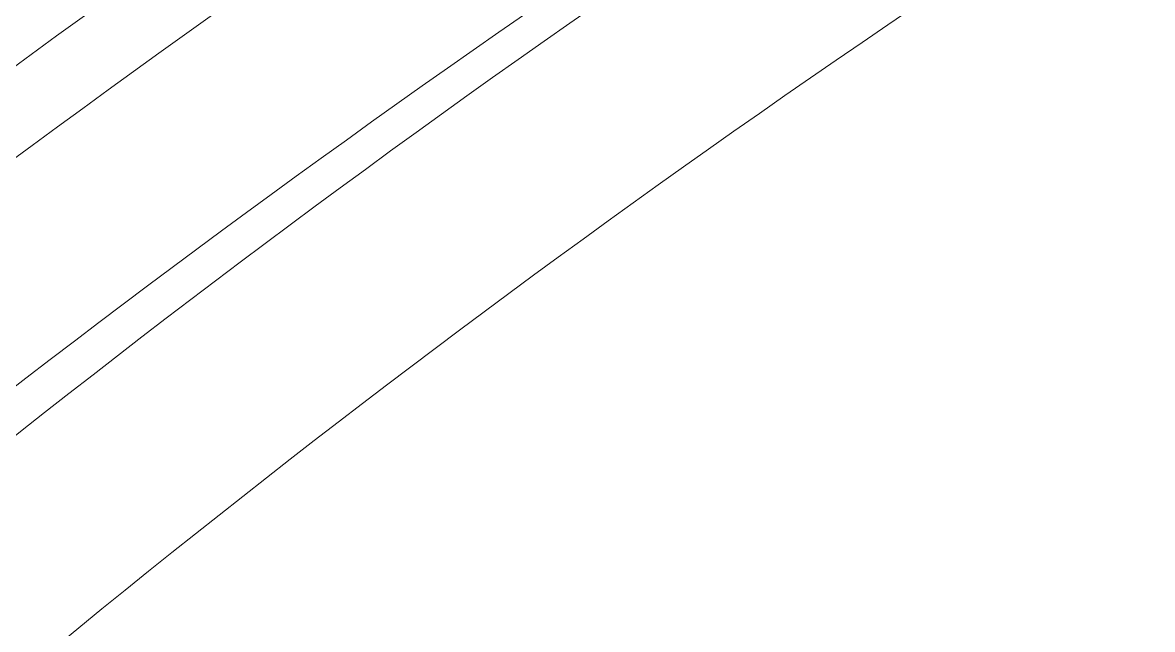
# Model space of a CAD drawing. Header units: millimetres. Extents: x 474.7 to 528.3, y 13.1 to 23.5.
# Drawn here: x 513.72194 to 513.73601, y 18.59064 to 18.59821 of the extents above; entities that cross this region are included whole.
import ezdxf

# ---------------------------------------------------------------- set-up
doc = ezdxf.new("R2010")
doc.units = ezdxf.units.MM
doc.header["$LTSCALE"] = 2.5
doc.layers.add('I-ARQ', color=8, linetype='Continuous')

msp = doc.modelspace()

# ---------------------------------------------------------------- linework, layer by layer
at = {"layer": 'I-ARQ', "lineweight": 5}
for points in [[(513.762247, 18.619892, 20.050712), (513.744435, 18.612584, 20.061047), (513.728876, 18.603601, 20.073751), (513.716219, 18.593317, 20.088295)], [(513.762937, 18.619339, 20.051495), (513.745308, 18.61202, 20.061845), (513.729854, 18.603098, 20.074463), (513.717177, 18.592919, 20.088857)], [(513.764684, 18.617935, 20.05348), (513.747319, 18.610726, 20.063675), (513.732095, 18.601936, 20.076105), (513.719608, 18.59191, 20.090285)], [(513.7655, 18.617797, 20.053675), (513.747736, 18.610616, 20.063831), (513.732285, 18.601696, 20.076446), (513.719847, 18.591439, 20.09095)], [(513.767255, 18.61635, 20.055721), (513.749783, 18.609287, 20.065709), (513.734587, 18.600514, 20.078117), (513.722353, 18.590426, 20.092383)]]:
    msp.add_open_spline(points, degree=3, dxfattribs=at)
for points in [[(513.717177, 18.592919, 20.088857), (513.704598, 18.582819, 20.103141), (513.706074, 18.569002, 20.122681), (513.720707, 18.559871, 20.135594), (513.720707, 18.559871, 20.135594), (513.735339, 18.55074, 20.148508), (513.759085, 18.548819, 20.151225), (513.777502, 18.555276, 20.142094)], [(513.719608, 18.59191, 20.090285), (513.706735, 18.581574, 20.104902), (513.709761, 18.567264, 20.125139), (513.726563, 18.55902, 20.136799), (513.726563, 18.55902, 20.136799), (513.743366, 18.550775, 20.148458), (513.768315, 18.551359, 20.147632), (513.783907, 18.560361, 20.134901)], [(513.719847, 18.591439, 20.09095), (513.707456, 18.581222, 20.105399), (513.710646, 18.567233, 20.125184), (513.727195, 18.559216, 20.136521), (513.727195, 18.559216, 20.136521), (513.743744, 18.551199, 20.147859), (513.76816, 18.551814, 20.146989), (513.783436, 18.560634, 20.134516)]]:
    msp.add_open_spline(points, degree=3, knots=[0, 0, 0, 0, 0.5, 0.5, 0.5, 0.5, 1, 1, 1, 1], dxfattribs=at)

doc.saveas('drawing.dxf')
